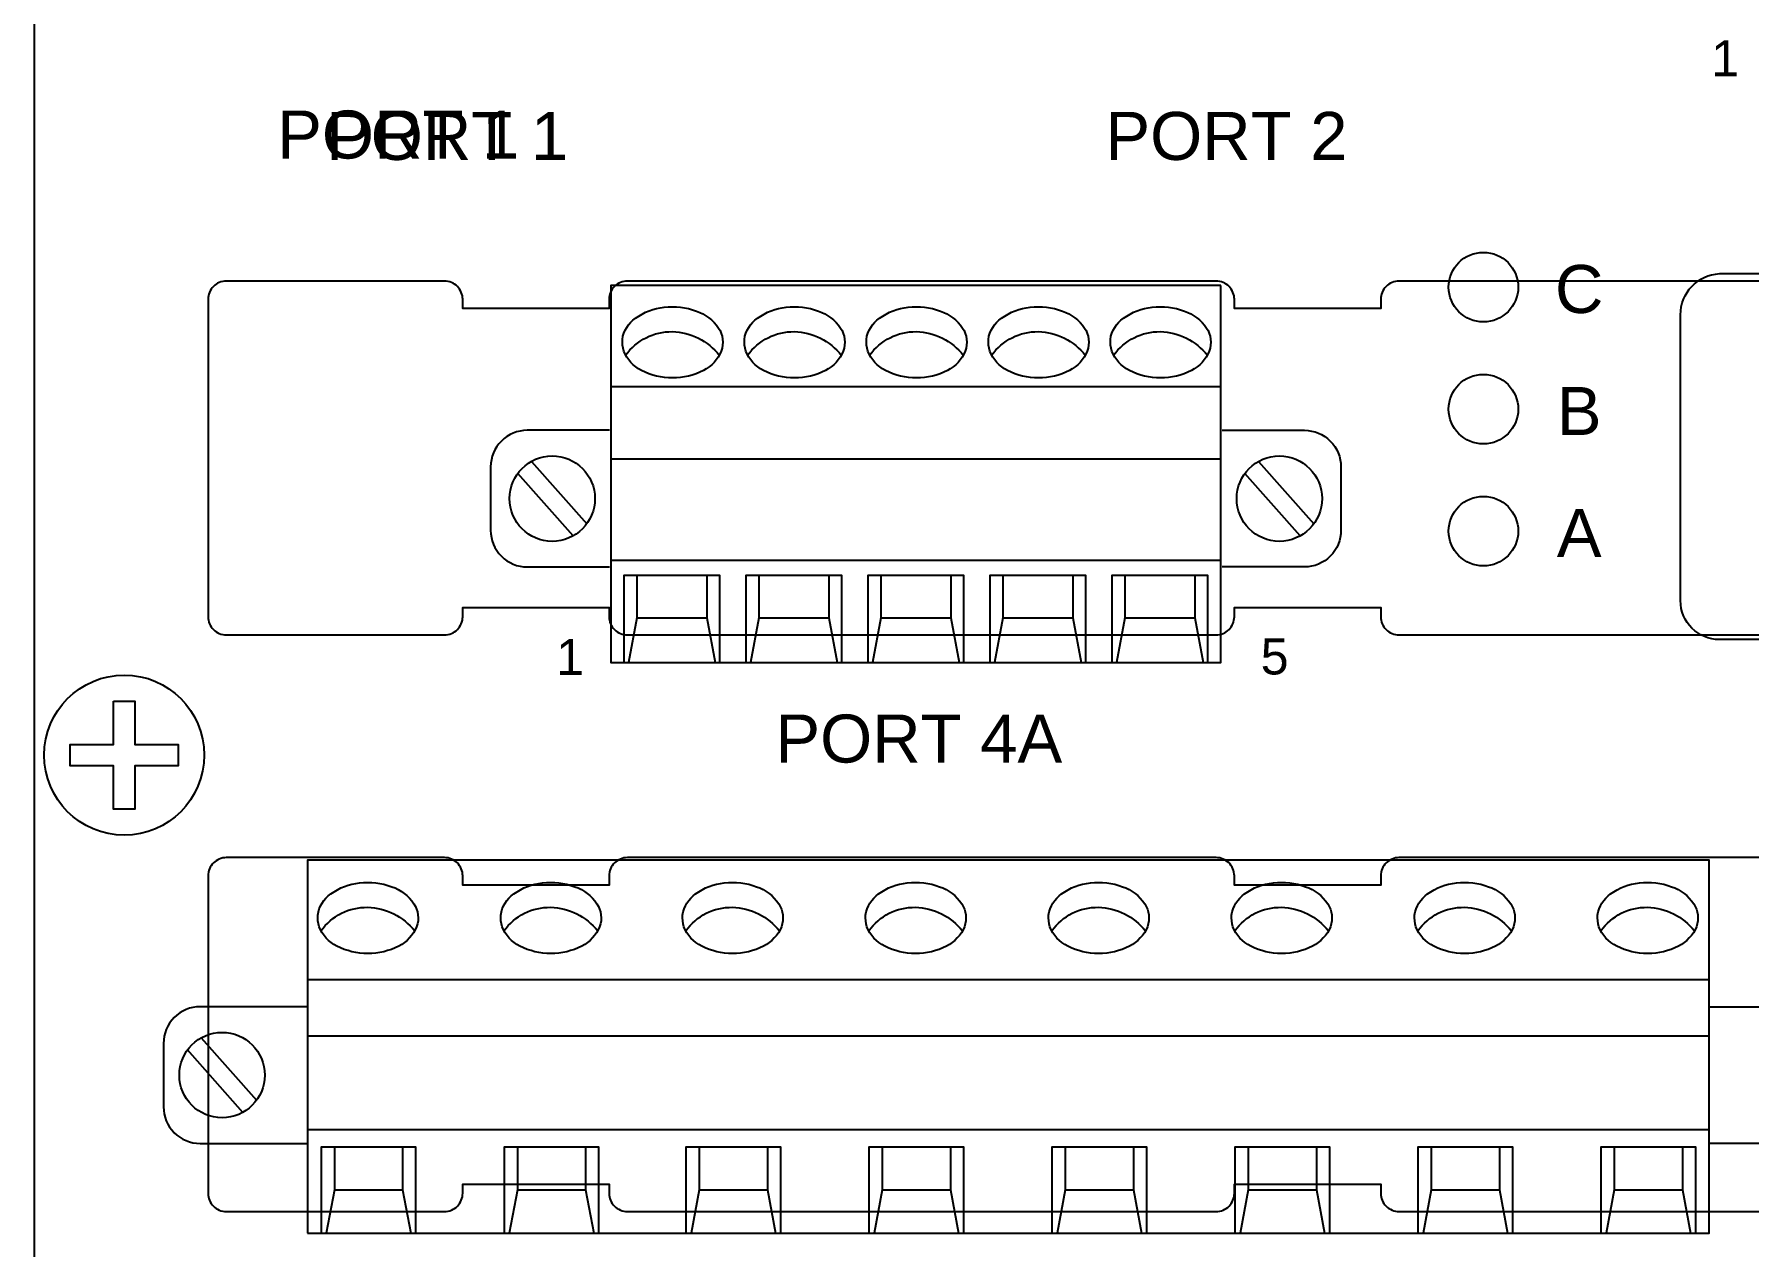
# Model space of a CAD drawing. Extents: x 1 to 23.5, y 0.5 to 17.
# Drawn here: x 17.606 to 20.417, y 4.614 to 6.602 of the extents above; entities that cross this region are included whole.
import ezdxf
from ezdxf.enums import TextEntityAlignment as Align

# ---------------------------------------------------------------- set-up
doc = ezdxf.new("R2010")
doc.units = 0
doc.header["$MEASUREMENT"] = 0
for name, color, linetype in [('2_1__E___1__10-100BASE-T__', 7, 'CONTINUOUS'), ('2_2__C___1__10-100BASE-T__', 7, 'CONTINUOUS'), ('2_3__G___1__100BASE-FX__EI', 7, 'CONTINUOUS'), ('2_4__F___1__100BASE-FX__EI', 7, 'CONTINUOUS'), ('3_1__X__EMPTY', 7, 'CONTINUOUS'), ('3_2__F__SERIAL_COMMS_EIA-2', 7, 'CONTINUOUS'), ('3_3__G__TELEPHONE_MODEM', 7, 'CONTINUOUS'), ('4_1__X__EMPTY', 7, 'CONTINUOUS'), ('4_2__A___4__DI___4__DO_SOL', 7, 'CONTINUOUS'), ('4_3__B___4__DI___4__DO_ELE', 7, 'CONTINUOUS'), ('4_4__C___4__AO__1MA____4__', 7, 'CONTINUOUS'), ('4_5__D___4__AO__20MA____4_', 7, 'CONTINUOUS'), ('6_0______DWG_', 7, 'CONTINUOUS')]:
    doc.layers.add(name, color=color, linetype=linetype)
doc.styles.add('ARIAL', font='arial.ttf')

msp = doc.modelspace()

# ---------------------------------------------------------------- linework, layer by layer
at = {"layer": '3_1__X__EMPTY'}
msp.add_lwpolyline([(20.7387, 6.1973), (19.8435, 6.1973, 0.414214), (19.8136, 6.1674), (19.8136, 6.1523), (19.5736, 6.1523), (19.5736, 6.1674, 0.414214), (19.5437, 6.1973), (18.5785, 6.1973, 0.414214), (18.5486, 6.1674), (18.5486, 6.1523), (18.3086, 6.1523), (18.3086, 6.1674, 0.414214), (18.2787, 6.1973), (17.921, 6.1973, 0.414973), (17.8911, 6.1674), (17.8911, 5.6471, 0.414973), (17.921, 5.6173), (18.2787, 5.6173, 0.414214), (18.3086, 5.6471), (18.3086, 5.6623), (18.5486, 5.6623), (18.5486, 5.6471, 0.414214), (18.5785, 5.6173), (19.5437, 5.6173, 0.414214), (19.5736, 5.6471), (19.5736, 5.6623), (19.8136, 5.6623), (19.8136, 5.6471, 0.414214), (19.8435, 5.6173), (20.7387, 5.6173, 0.414214)], format="xyb", dxfattribs=at)
at = {"layer": '3_2__F__SERIAL_COMMS_EIA-2'}
msp.add_lwpolyline([(19.5514, 6.1898), (18.5514, 6.1898), (18.5514, 5.5723), (19.5514, 5.5723)], close=True, dxfattribs=at)
for points in [[(20.3689, 6.2095), (20.9909, 6.2095, -0.414211), (21.0549, 6.1455), (21.0549, 5.6736, -0.414201), (20.991, 5.6096), (20.369, 5.6096, -0.414175), (20.305, 5.6736), (20.305, 6.1421, -0.399064)], [(18.5703, 6.1017, -0.203751), (18.5918, 6.1364, -0.133265), (18.6389, 6.1545, -0.119641), (18.6917, 6.1482, -0.162293), (18.728, 6.1204, -0.234436), (18.7325, 6.0826, -0.182264), (18.7031, 6.0509, -0.124648), (18.6525, 6.0386, -0.124648), (18.6018, 6.0509, -0.184228), (18.5725, 6.0826, -0.072555)], [(18.7703, 6.1017, -0.203751), (18.7918, 6.1364, -0.133265), (18.8389, 6.1545, -0.119641), (18.8917, 6.1482, -0.162293), (18.928, 6.1204, -0.234436), (18.9325, 6.0826, -0.182264), (18.9031, 6.0509, -0.124648), (18.8525, 6.0386, -0.124648), (18.8018, 6.0509, -0.184228), (18.7725, 6.0826, -0.072555)], [(18.9703, 6.1017, -0.203751), (18.9918, 6.1364, -0.133265), (19.0389, 6.1545, -0.119641), (19.0917, 6.1482, -0.162293), (19.128, 6.1204, -0.234436), (19.1325, 6.0826, -0.182264), (19.1031, 6.0509, -0.124648), (19.0525, 6.0386, -0.124648), (19.0018, 6.0509, -0.184228), (18.9725, 6.0826, -0.072555)], [(19.1703, 6.1017, -0.203751), (19.1918, 6.1364, -0.133265), (19.2389, 6.1545, -0.119641), (19.2917, 6.1482, -0.162293), (19.328, 6.1204, -0.234436), (19.3325, 6.0826, -0.182264), (19.3031, 6.0509, -0.124648), (19.2525, 6.0386, -0.124648), (19.2018, 6.0509, -0.184228), (19.1725, 6.0826, -0.072555)], [(19.3703, 6.1017, -0.203751), (19.3918, 6.1364, -0.133265), (19.4389, 6.1545, -0.119641), (19.4917, 6.1482, -0.162293), (19.528, 6.1204, -0.234436), (19.5325, 6.0826, -0.182264), (19.5031, 6.0509, -0.124648), (19.4525, 6.0386, -0.124648), (19.4018, 6.0509, -0.184228), (19.3725, 6.0826, -0.072555)]]:
    msp.add_lwpolyline(points, format="xyb", close=True, dxfattribs=at)
for points in [[(18.5757, 6.0758, -0.246683), (18.6523, 6.1144, -0.217208), (18.7293, 6.076)], [(18.7757, 6.0758, -0.246683), (18.8523, 6.1144, -0.217208), (18.9293, 6.076)], [(18.9757, 6.0758, -0.246683), (19.0523, 6.1144, -0.217208), (19.1293, 6.076)], [(19.1757, 6.0758, -0.246683), (19.2523, 6.1144, -0.217208), (19.3293, 6.076)], [(19.3757, 6.0758, -0.246683), (19.4523, 6.1144, -0.217208), (19.5293, 6.076)], [(18.5494, 5.9527), (18.4144, 5.9527, 0.414214), (18.3544, 5.8927), (18.3544, 5.7887, 0.414214), (18.4144, 5.7287), (18.5494, 5.7287)], [(19.5534, 5.9527), (19.6884, 5.9527, -0.414214), (19.7484, 5.8927), (19.7484, 5.7887, -0.414214), (19.6884, 5.7287), (19.5534, 5.7287)]]:
    msp.add_lwpolyline(points, format="xyb", dxfattribs=at)
for points in [[(18.5514, 6.0246), (19.5514, 6.0246)], [(18.5514, 5.9057), (19.5514, 5.9057)], [(18.4896, 5.7796), (18.3988, 5.8818)], [(18.4212, 5.9018), (18.512, 5.7995)], [(19.6816, 5.7796), (19.5908, 5.8818)], [(19.6133, 5.9018), (19.704, 5.7995)], [(18.5514, 5.7401), (19.5514, 5.7401)], [(18.5732, 5.5723), (18.5732, 5.7153), (18.7296, 5.7153), (18.7296, 5.5723)], [(18.594, 5.7153), (18.594, 5.6453), (18.5804, 5.5723)], [(18.7089, 5.7153), (18.7089, 5.6453), (18.7224, 5.5723)], [(18.7732, 5.5723), (18.7732, 5.7153), (18.9296, 5.7153), (18.9296, 5.5723)], [(18.794, 5.7153), (18.794, 5.6453), (18.7804, 5.5723)], [(18.9089, 5.7153), (18.9089, 5.6453), (18.9224, 5.5723)], [(18.9732, 5.5723), (18.9732, 5.7153), (19.1296, 5.7153), (19.1296, 5.5723)], [(18.994, 5.7153), (18.994, 5.6453), (18.9804, 5.5723)], [(19.1089, 5.7153), (19.1089, 5.6453), (19.1224, 5.5723)], [(19.1732, 5.5723), (19.1732, 5.7153), (19.3296, 5.7153), (19.3296, 5.5723)], [(19.194, 5.7153), (19.194, 5.6453), (19.1804, 5.5723)], [(19.3089, 5.7153), (19.3089, 5.6453), (19.3224, 5.5723)], [(19.3732, 5.5723), (19.3732, 5.7153), (19.5296, 5.7153), (19.5296, 5.5723)], [(19.394, 5.7153), (19.394, 5.6453), (19.3804, 5.5723)], [(19.5089, 5.7153), (19.5089, 5.6453), (19.5224, 5.5723)], [(18.594, 5.6453), (18.7089, 5.6453)], [(18.794, 5.6453), (18.9089, 5.6453)], [(18.994, 5.6453), (19.1089, 5.6453)], [(19.194, 5.6453), (19.3089, 5.6453)], [(19.394, 5.6453), (19.5089, 5.6453)]]:
    msp.add_lwpolyline(points, dxfattribs=at)
for centre, radius in [((19.9819, 6.1874), 0.057), ((19.9819, 5.9874), 0.057), ((18.4554, 5.8407), 0.07), ((19.6474, 5.8407), 0.07), ((19.9819, 5.7874), 0.057)]:
    msp.add_circle(centre, radius, dxfattribs=at)
at = {"layer": '3_3__G__TELEPHONE_MODEM'}
msp.add_lwpolyline([(19.5514, 6.1898), (18.5514, 6.1898), (18.5514, 5.5723), (19.5514, 5.5723)], close=True, dxfattribs=at)
for points in [[(18.5703, 6.1017, -0.203751), (18.5918, 6.1364, -0.133265), (18.6389, 6.1545, -0.119641), (18.6917, 6.1482, -0.162293), (18.728, 6.1204, -0.234436), (18.7325, 6.0826, -0.182264), (18.7031, 6.0509, -0.124648), (18.6525, 6.0386, -0.124648), (18.6018, 6.0509, -0.184228), (18.5725, 6.0826, -0.072555)], [(18.7703, 6.1017, -0.203751), (18.7918, 6.1364, -0.133265), (18.8389, 6.1545, -0.119641), (18.8917, 6.1482, -0.162293), (18.928, 6.1204, -0.234436), (18.9325, 6.0826, -0.182264), (18.9031, 6.0509, -0.124648), (18.8525, 6.0386, -0.124648), (18.8018, 6.0509, -0.184228), (18.7725, 6.0826, -0.072555)], [(18.9703, 6.1017, -0.203751), (18.9918, 6.1364, -0.133265), (19.0389, 6.1545, -0.119641), (19.0917, 6.1482, -0.162293), (19.128, 6.1204, -0.234436), (19.1325, 6.0826, -0.182264), (19.1031, 6.0509, -0.124648), (19.0525, 6.0386, -0.124648), (19.0018, 6.0509, -0.184228), (18.9725, 6.0826, -0.072555)], [(19.1703, 6.1017, -0.203751), (19.1918, 6.1364, -0.133265), (19.2389, 6.1545, -0.119641), (19.2917, 6.1482, -0.162293), (19.328, 6.1204, -0.234436), (19.3325, 6.0826, -0.182264), (19.3031, 6.0509, -0.124648), (19.2525, 6.0386, -0.124648), (19.2018, 6.0509, -0.184228), (19.1725, 6.0826, -0.072555)], [(19.3703, 6.1017, -0.203751), (19.3918, 6.1364, -0.133265), (19.4389, 6.1545, -0.119641), (19.4917, 6.1482, -0.162293), (19.528, 6.1204, -0.234436), (19.5325, 6.0826, -0.182264), (19.5031, 6.0509, -0.124648), (19.4525, 6.0386, -0.124648), (19.4018, 6.0509, -0.184228), (19.3725, 6.0826, -0.072555)]]:
    msp.add_lwpolyline(points, format="xyb", close=True, dxfattribs=at)
for points in [[(18.5757, 6.0758, -0.246683), (18.6523, 6.1144, -0.217208), (18.7293, 6.076)], [(18.7757, 6.0758, -0.246683), (18.8523, 6.1144, -0.217208), (18.9293, 6.076)], [(18.9757, 6.0758, -0.246683), (19.0523, 6.1144, -0.217208), (19.1293, 6.076)], [(19.1757, 6.0758, -0.246683), (19.2523, 6.1144, -0.217208), (19.3293, 6.076)], [(19.3757, 6.0758, -0.246683), (19.4523, 6.1144, -0.217208), (19.5293, 6.076)], [(18.5494, 5.9527), (18.4144, 5.9527, 0.414214), (18.3544, 5.8927), (18.3544, 5.7887, 0.414214), (18.4144, 5.7287), (18.5494, 5.7287)], [(19.5534, 5.9527), (19.6884, 5.9527, -0.414214), (19.7484, 5.8927), (19.7484, 5.7887, -0.414214), (19.6884, 5.7287), (19.5534, 5.7287)]]:
    msp.add_lwpolyline(points, format="xyb", dxfattribs=at)
for points in [[(18.5514, 6.0246), (19.5514, 6.0246)], [(18.5514, 5.9057), (19.5514, 5.9057)], [(18.4896, 5.7796), (18.3988, 5.8818)], [(18.4212, 5.9018), (18.512, 5.7995)], [(19.6816, 5.7796), (19.5908, 5.8818)], [(19.6133, 5.9018), (19.704, 5.7995)], [(18.5514, 5.7401), (19.5514, 5.7401)], [(18.5732, 5.5723), (18.5732, 5.7153), (18.7296, 5.7153), (18.7296, 5.5723)], [(18.594, 5.7153), (18.594, 5.6453), (18.5804, 5.5723)], [(18.7089, 5.7153), (18.7089, 5.6453), (18.7224, 5.5723)], [(18.7732, 5.5723), (18.7732, 5.7153), (18.9296, 5.7153), (18.9296, 5.5723)], [(18.794, 5.7153), (18.794, 5.6453), (18.7804, 5.5723)], [(18.9089, 5.7153), (18.9089, 5.6453), (18.9224, 5.5723)], [(18.9732, 5.5723), (18.9732, 5.7153), (19.1296, 5.7153), (19.1296, 5.5723)], [(18.994, 5.7153), (18.994, 5.6453), (18.9804, 5.5723)], [(19.1089, 5.7153), (19.1089, 5.6453), (19.1224, 5.5723)], [(19.1732, 5.5723), (19.1732, 5.7153), (19.3296, 5.7153), (19.3296, 5.5723)], [(19.194, 5.7153), (19.194, 5.6453), (19.1804, 5.5723)], [(19.3089, 5.7153), (19.3089, 5.6453), (19.3224, 5.5723)], [(19.3732, 5.5723), (19.3732, 5.7153), (19.5296, 5.7153), (19.5296, 5.5723)], [(19.394, 5.7153), (19.394, 5.6453), (19.3804, 5.5723)], [(19.5089, 5.7153), (19.5089, 5.6453), (19.5224, 5.5723)], [(18.594, 5.6453), (18.7089, 5.6453)], [(18.794, 5.6453), (18.9089, 5.6453)], [(18.994, 5.6453), (19.1089, 5.6453)], [(19.194, 5.6453), (19.3089, 5.6453)], [(19.394, 5.6453), (19.5089, 5.6453)]]:
    msp.add_lwpolyline(points, dxfattribs=at)
for centre, radius in [((19.9819, 6.1874), 0.057), ((19.9819, 5.9874), 0.057), ((18.4554, 5.8407), 0.07), ((19.6474, 5.8407), 0.07), ((19.9819, 5.7874), 0.057)]:
    msp.add_circle(centre, radius, dxfattribs=at)
at = {"layer": '4_1__X__EMPTY'}
msp.add_lwpolyline([(20.7387, 5.2522), (19.8435, 5.2522, 0.414214), (19.8136, 5.2224), (19.8136, 5.2072), (19.5736, 5.2072), (19.5736, 5.2224, 0.414214), (19.5437, 5.2522), (18.5785, 5.2522, 0.414214), (18.5486, 5.2224), (18.5486, 5.2072), (18.3086, 5.2072), (18.3086, 5.2224, 0.414214), (18.2787, 5.2522), (17.921, 5.2522, 0.414973), (17.8911, 5.2224), (17.8911, 4.7021, 0.414973), (17.921, 4.6722), (18.2787, 4.6722, 0.414214), (18.3086, 4.7021), (18.3086, 4.7172), (18.5486, 4.7172), (18.5486, 4.7021, 0.414214), (18.5785, 4.6722), (19.5437, 4.6722, 0.414214), (19.5736, 4.7021), (19.5736, 4.7172), (19.8136, 4.7172), (19.8136, 4.7021, 0.414214), (19.8435, 4.6722), (20.7387, 4.6722, 0.414214)], format="xyb", dxfattribs=at)
at = {"layer": '4_2__A___4__DI___4__DO_SOL'}
msp.add_lwpolyline([(18.0541, 4.6369), (20.3521, 4.6369), (20.3521, 5.2479), (18.0541, 5.2479)], close=True, dxfattribs=at)
for points in [[(18.0709, 5.1581, -0.203751), (18.0924, 5.1928, -0.133265), (18.1395, 5.2108, -0.119641), (18.1924, 5.2046, -0.162293), (18.2287, 5.1767, -0.234436), (18.2331, 5.139, -0.182264), (18.2038, 5.1073, -0.124648), (18.1531, 5.095, -0.124648), (18.1024, 5.1073, -0.184228), (18.0731, 5.139, -0.072555)], [(18.3709, 5.1581, -0.203751), (18.3924, 5.1928, -0.133265), (18.4395, 5.2108, -0.119641), (18.4924, 5.2046, -0.162293), (18.5287, 5.1767, -0.234436), (18.5331, 5.139, -0.182264), (18.5038, 5.1073, -0.124648), (18.4531, 5.095, -0.124648), (18.4024, 5.1073, -0.184228), (18.3731, 5.139, -0.072555)], [(18.6689, 5.1581, -0.203751), (18.6904, 5.1928, -0.133265), (18.7375, 5.2108, -0.119641), (18.7904, 5.2046, -0.162293), (18.8267, 5.1767, -0.234436), (18.8311, 5.139, -0.182264), (18.8018, 5.1073, -0.124648), (18.7511, 5.095, -0.124648), (18.7004, 5.1073, -0.184228), (18.6711, 5.139, -0.072555)], [(18.9689, 5.1581, -0.203751), (18.9904, 5.1928, -0.133265), (19.0375, 5.2108, -0.119641), (19.0904, 5.2046, -0.162293), (19.1267, 5.1767, -0.234436), (19.1311, 5.139, -0.182264), (19.1018, 5.1073, -0.124648), (19.0511, 5.095, -0.124648), (19.0004, 5.1073, -0.184228), (18.9711, 5.139, -0.072555)], [(19.2689, 5.1581, -0.203751), (19.2904, 5.1928, -0.133265), (19.3375, 5.2108, -0.119641), (19.3904, 5.2046, -0.162293), (19.4267, 5.1767, -0.234436), (19.4311, 5.139, -0.182264), (19.4018, 5.1073, -0.124648), (19.3511, 5.095, -0.124648), (19.3004, 5.1073, -0.184228), (19.2711, 5.139, -0.072555)], [(19.5689, 5.1581, -0.203751), (19.5904, 5.1928, -0.133265), (19.6375, 5.2108, -0.119641), (19.6904, 5.2046, -0.162293), (19.7267, 5.1767, -0.234436), (19.7311, 5.139, -0.182264), (19.7018, 5.1073, -0.124648), (19.6511, 5.095, -0.124648), (19.6004, 5.1073, -0.184228), (19.5711, 5.139, -0.072555)], [(19.8689, 5.1581, -0.203751), (19.8904, 5.1928, -0.133265), (19.9375, 5.2108, -0.119641), (19.9904, 5.2046, -0.162293), (20.0267, 5.1767, -0.234436), (20.0311, 5.139, -0.182264), (20.0018, 5.1073, -0.124648), (19.9511, 5.095, -0.124648), (19.9004, 5.1073, -0.184228), (19.8711, 5.139, -0.072555)], [(20.1689, 5.1581, -0.203751), (20.1904, 5.1928, -0.133265), (20.2375, 5.2108, -0.119641), (20.2904, 5.2046, -0.162293), (20.3267, 5.1767, -0.234436), (20.3311, 5.139, -0.182264), (20.3018, 5.1073, -0.124648), (20.2511, 5.095, -0.124648), (20.2004, 5.1073, -0.184228), (20.1711, 5.139, -0.072555)]]:
    msp.add_lwpolyline(points, format="xyb", close=True, dxfattribs=at)
for points in [[(18.0763, 5.1322, -0.246683), (18.1529, 5.1708, -0.217208), (18.2299, 5.1323)], [(18.3763, 5.1322, -0.246683), (18.4529, 5.1708, -0.217208), (18.5299, 5.1323)], [(18.6743, 5.1322, -0.246683), (18.7509, 5.1708, -0.217208), (18.8279, 5.1323)], [(18.9743, 5.1322, -0.246683), (19.0509, 5.1708, -0.217208), (19.1279, 5.1323)], [(19.2743, 5.1322, -0.246683), (19.3509, 5.1708, -0.217208), (19.4279, 5.1323)], [(19.5743, 5.1322, -0.246683), (19.6509, 5.1708, -0.217208), (19.7279, 5.1323)], [(19.8743, 5.1322, -0.246683), (19.9509, 5.1708, -0.217208), (20.0279, 5.1323)], [(20.1743, 5.1322, -0.246683), (20.2509, 5.1708, -0.217208), (20.3279, 5.1323)], [(18.0541, 5.0078), (17.8781, 5.0078, 0.414214), (17.8181, 4.9478), (17.8181, 4.8438, 0.414214), (17.8781, 4.7838), (18.0541, 4.7838)], [(20.3521, 5.0078), (20.5281, 5.0078, -0.414214), (20.5881, 4.9478), (20.5881, 4.8438, -0.414214), (20.5281, 4.7838), (20.3521, 4.7838)]]:
    msp.add_lwpolyline(points, format="xyb", dxfattribs=at)
for points in [[(18.0541, 5.0527), (20.3521, 5.0527)], [(17.88, 4.9569), (17.9708, 4.8546)], [(18.0541, 4.9599), (20.3521, 4.9599)], [(17.9483, 4.8347), (17.8575, 4.937)], [(18.0541, 4.8064), (20.3521, 4.8064)], [(18.0769, 4.6369), (18.0769, 4.7783), (18.2314, 4.7783), (18.2314, 4.6369)], [(18.0983, 4.7783), (18.0983, 4.7075), (18.0849, 4.6369)], [(18.21, 4.7783), (18.21, 4.7075), (18.2234, 4.6369)], [(18.3769, 4.6369), (18.3769, 4.7783), (18.5314, 4.7783), (18.5314, 4.6369)], [(18.3983, 4.7783), (18.3983, 4.7075), (18.3849, 4.6369)], [(18.51, 4.7783), (18.51, 4.7075), (18.5234, 4.6369)], [(18.6749, 4.6369), (18.6749, 4.7783), (18.8294, 4.7783), (18.8294, 4.6369)], [(18.6963, 4.7783), (18.6963, 4.7075), (18.6829, 4.6369)], [(18.808, 4.7783), (18.808, 4.7075), (18.8214, 4.6369)], [(18.9749, 4.6369), (18.9749, 4.7783), (19.1294, 4.7783), (19.1294, 4.6369)], [(18.9963, 4.7783), (18.9963, 4.7075), (18.9829, 4.6369)], [(19.108, 4.7783), (19.108, 4.7075), (19.1214, 4.6369)], [(19.2749, 4.6369), (19.2749, 4.7783), (19.4294, 4.7783), (19.4294, 4.6369)], [(19.2963, 4.7783), (19.2963, 4.7075), (19.2829, 4.6369)], [(19.408, 4.7783), (19.408, 4.7075), (19.4214, 4.6369)], [(19.5749, 4.6369), (19.5749, 4.7783), (19.7294, 4.7783), (19.7294, 4.6369)], [(19.5963, 4.7783), (19.5963, 4.7075), (19.5829, 4.6369)], [(19.708, 4.7783), (19.708, 4.7075), (19.7214, 4.6369)], [(19.8749, 4.6369), (19.8749, 4.7783), (20.0294, 4.7783), (20.0294, 4.6369)], [(19.8963, 4.7783), (19.8963, 4.7075), (19.8829, 4.6369)], [(20.008, 4.7783), (20.008, 4.7075), (20.0214, 4.6369)], [(20.1749, 4.6369), (20.1749, 4.7783), (20.3294, 4.7783), (20.3294, 4.6369)], [(20.1963, 4.7783), (20.1963, 4.7075), (20.1829, 4.6369)], [(20.308, 4.7783), (20.308, 4.7075), (20.3214, 4.6369)], [(18.0983, 4.7075), (18.21, 4.7075)], [(18.3983, 4.7075), (18.51, 4.7075)], [(18.6963, 4.7075), (18.808, 4.7075)], [(18.9963, 4.7075), (19.108, 4.7075)], [(19.2963, 4.7075), (19.408, 4.7075)], [(19.5963, 4.7075), (19.708, 4.7075)], [(19.8963, 4.7075), (20.008, 4.7075)], [(20.1963, 4.7075), (20.308, 4.7075)]]:
    msp.add_lwpolyline(points, dxfattribs=at)
msp.add_circle((17.9141, 4.8958), 0.07, dxfattribs=at)
at = {"layer": '4_3__B___4__DI___4__DO_ELE'}
msp.add_lwpolyline([(18.0541, 4.6369), (20.3521, 4.6369), (20.3521, 5.2479), (18.0541, 5.2479)], close=True, dxfattribs=at)
for points in [[(18.0709, 5.1581, -0.203751), (18.0924, 5.1928, -0.133265), (18.1395, 5.2108, -0.119641), (18.1924, 5.2046, -0.162293), (18.2287, 5.1767, -0.234436), (18.2331, 5.139, -0.182264), (18.2038, 5.1073, -0.124648), (18.1531, 5.095, -0.124648), (18.1024, 5.1073, -0.184228), (18.0731, 5.139, -0.072555)], [(18.3709, 5.1581, -0.203751), (18.3924, 5.1928, -0.133265), (18.4395, 5.2108, -0.119641), (18.4924, 5.2046, -0.162293), (18.5287, 5.1767, -0.234436), (18.5331, 5.139, -0.182264), (18.5038, 5.1073, -0.124648), (18.4531, 5.095, -0.124648), (18.4024, 5.1073, -0.184228), (18.3731, 5.139, -0.072555)], [(18.6689, 5.1581, -0.203751), (18.6904, 5.1928, -0.133265), (18.7375, 5.2108, -0.119641), (18.7904, 5.2046, -0.162293), (18.8267, 5.1767, -0.234436), (18.8311, 5.139, -0.182264), (18.8018, 5.1073, -0.124648), (18.7511, 5.095, -0.124648), (18.7004, 5.1073, -0.184228), (18.6711, 5.139, -0.072555)], [(18.9689, 5.1581, -0.203751), (18.9904, 5.1928, -0.133265), (19.0375, 5.2108, -0.119641), (19.0904, 5.2046, -0.162293), (19.1267, 5.1767, -0.234436), (19.1311, 5.139, -0.182264), (19.1018, 5.1073, -0.124648), (19.0511, 5.095, -0.124648), (19.0004, 5.1073, -0.184228), (18.9711, 5.139, -0.072555)], [(19.2689, 5.1581, -0.203751), (19.2904, 5.1928, -0.133265), (19.3375, 5.2108, -0.119641), (19.3904, 5.2046, -0.162293), (19.4267, 5.1767, -0.234436), (19.4311, 5.139, -0.182264), (19.4018, 5.1073, -0.124648), (19.3511, 5.095, -0.124648), (19.3004, 5.1073, -0.184228), (19.2711, 5.139, -0.072555)], [(19.5689, 5.1581, -0.203751), (19.5904, 5.1928, -0.133265), (19.6375, 5.2108, -0.119641), (19.6904, 5.2046, -0.162293), (19.7267, 5.1767, -0.234436), (19.7311, 5.139, -0.182264), (19.7018, 5.1073, -0.124648), (19.6511, 5.095, -0.124648), (19.6004, 5.1073, -0.184228), (19.5711, 5.139, -0.072555)], [(19.8689, 5.1581, -0.203751), (19.8904, 5.1928, -0.133265), (19.9375, 5.2108, -0.119641), (19.9904, 5.2046, -0.162293), (20.0267, 5.1767, -0.234436), (20.0311, 5.139, -0.182264), (20.0018, 5.1073, -0.124648), (19.9511, 5.095, -0.124648), (19.9004, 5.1073, -0.184228), (19.8711, 5.139, -0.072555)], [(20.1689, 5.1581, -0.203751), (20.1904, 5.1928, -0.133265), (20.2375, 5.2108, -0.119641), (20.2904, 5.2046, -0.162293), (20.3267, 5.1767, -0.234436), (20.3311, 5.139, -0.182264), (20.3018, 5.1073, -0.124648), (20.2511, 5.095, -0.124648), (20.2004, 5.1073, -0.184228), (20.1711, 5.139, -0.072555)]]:
    msp.add_lwpolyline(points, format="xyb", close=True, dxfattribs=at)
for points in [[(18.0763, 5.1322, -0.246683), (18.1529, 5.1708, -0.217208), (18.2299, 5.1323)], [(18.3763, 5.1322, -0.246683), (18.4529, 5.1708, -0.217208), (18.5299, 5.1323)], [(18.6743, 5.1322, -0.246683), (18.7509, 5.1708, -0.217208), (18.8279, 5.1323)], [(18.9743, 5.1322, -0.246683), (19.0509, 5.1708, -0.217208), (19.1279, 5.1323)], [(19.2743, 5.1322, -0.246683), (19.3509, 5.1708, -0.217208), (19.4279, 5.1323)], [(19.5743, 5.1322, -0.246683), (19.6509, 5.1708, -0.217208), (19.7279, 5.1323)], [(19.8743, 5.1322, -0.246683), (19.9509, 5.1708, -0.217208), (20.0279, 5.1323)], [(20.1743, 5.1322, -0.246683), (20.2509, 5.1708, -0.217208), (20.3279, 5.1323)], [(18.0541, 5.0078), (17.8781, 5.0078, 0.414214), (17.8181, 4.9478), (17.8181, 4.8438, 0.414214), (17.8781, 4.7838), (18.0541, 4.7838)], [(20.3521, 5.0078), (20.5281, 5.0078, -0.414214), (20.5881, 4.9478), (20.5881, 4.8438, -0.414214), (20.5281, 4.7838), (20.3521, 4.7838)]]:
    msp.add_lwpolyline(points, format="xyb", dxfattribs=at)
for points in [[(18.0541, 5.0527), (20.3521, 5.0527)], [(17.88, 4.9569), (17.9708, 4.8546)], [(18.0541, 4.9599), (20.3521, 4.9599)], [(17.9483, 4.8347), (17.8575, 4.937)], [(18.0541, 4.8064), (20.3521, 4.8064)], [(18.0769, 4.6369), (18.0769, 4.7783), (18.2314, 4.7783), (18.2314, 4.6369)], [(18.0983, 4.7783), (18.0983, 4.7075), (18.0849, 4.6369)], [(18.21, 4.7783), (18.21, 4.7075), (18.2234, 4.6369)], [(18.3769, 4.6369), (18.3769, 4.7783), (18.5314, 4.7783), (18.5314, 4.6369)], [(18.3983, 4.7783), (18.3983, 4.7075), (18.3849, 4.6369)], [(18.51, 4.7783), (18.51, 4.7075), (18.5234, 4.6369)], [(18.6749, 4.6369), (18.6749, 4.7783), (18.8294, 4.7783), (18.8294, 4.6369)], [(18.6963, 4.7783), (18.6963, 4.7075), (18.6829, 4.6369)], [(18.808, 4.7783), (18.808, 4.7075), (18.8214, 4.6369)], [(18.9749, 4.6369), (18.9749, 4.7783), (19.1294, 4.7783), (19.1294, 4.6369)], [(18.9963, 4.7783), (18.9963, 4.7075), (18.9829, 4.6369)], [(19.108, 4.7783), (19.108, 4.7075), (19.1214, 4.6369)], [(19.2749, 4.6369), (19.2749, 4.7783), (19.4294, 4.7783), (19.4294, 4.6369)], [(19.2963, 4.7783), (19.2963, 4.7075), (19.2829, 4.6369)], [(19.408, 4.7783), (19.408, 4.7075), (19.4214, 4.6369)], [(19.5749, 4.6369), (19.5749, 4.7783), (19.7294, 4.7783), (19.7294, 4.6369)], [(19.5963, 4.7783), (19.5963, 4.7075), (19.5829, 4.6369)], [(19.708, 4.7783), (19.708, 4.7075), (19.7214, 4.6369)], [(19.8749, 4.6369), (19.8749, 4.7783), (20.0294, 4.7783), (20.0294, 4.6369)], [(19.8963, 4.7783), (19.8963, 4.7075), (19.8829, 4.6369)], [(20.008, 4.7783), (20.008, 4.7075), (20.0214, 4.6369)], [(20.1749, 4.6369), (20.1749, 4.7783), (20.3294, 4.7783), (20.3294, 4.6369)], [(20.1963, 4.7783), (20.1963, 4.7075), (20.1829, 4.6369)], [(20.308, 4.7783), (20.308, 4.7075), (20.3214, 4.6369)], [(18.0983, 4.7075), (18.21, 4.7075)], [(18.3983, 4.7075), (18.51, 4.7075)], [(18.6963, 4.7075), (18.808, 4.7075)], [(18.9963, 4.7075), (19.108, 4.7075)], [(19.2963, 4.7075), (19.408, 4.7075)], [(19.5963, 4.7075), (19.708, 4.7075)], [(19.8963, 4.7075), (20.008, 4.7075)], [(20.1963, 4.7075), (20.308, 4.7075)]]:
    msp.add_lwpolyline(points, dxfattribs=at)
msp.add_circle((17.9141, 4.8958), 0.07, dxfattribs=at)
at = {"layer": '4_4__C___4__AO__1MA____4__'}
msp.add_lwpolyline([(18.0541, 4.6369), (20.3521, 4.6369), (20.3521, 5.2479), (18.0541, 5.2479)], close=True, dxfattribs=at)
for points in [[(18.0709, 5.1581, -0.203751), (18.0924, 5.1928, -0.133265), (18.1395, 5.2108, -0.119641), (18.1924, 5.2046, -0.162293), (18.2287, 5.1767, -0.234436), (18.2331, 5.139, -0.182264), (18.2038, 5.1073, -0.124648), (18.1531, 5.095, -0.124648), (18.1024, 5.1073, -0.184228), (18.0731, 5.139, -0.072555)], [(18.3709, 5.1581, -0.203751), (18.3924, 5.1928, -0.133265), (18.4395, 5.2108, -0.119641), (18.4924, 5.2046, -0.162293), (18.5287, 5.1767, -0.234436), (18.5331, 5.139, -0.182264), (18.5038, 5.1073, -0.124648), (18.4531, 5.095, -0.124648), (18.4024, 5.1073, -0.184228), (18.3731, 5.139, -0.072555)], [(18.6689, 5.1581, -0.203751), (18.6904, 5.1928, -0.133265), (18.7375, 5.2108, -0.119641), (18.7904, 5.2046, -0.162293), (18.8267, 5.1767, -0.234436), (18.8311, 5.139, -0.182264), (18.8018, 5.1073, -0.124648), (18.7511, 5.095, -0.124648), (18.7004, 5.1073, -0.184228), (18.6711, 5.139, -0.072555)], [(18.9689, 5.1581, -0.203751), (18.9904, 5.1928, -0.133265), (19.0375, 5.2108, -0.119641), (19.0904, 5.2046, -0.162293), (19.1267, 5.1767, -0.234436), (19.1311, 5.139, -0.182264), (19.1018, 5.1073, -0.124648), (19.0511, 5.095, -0.124648), (19.0004, 5.1073, -0.184228), (18.9711, 5.139, -0.072555)], [(19.2689, 5.1581, -0.203751), (19.2904, 5.1928, -0.133265), (19.3375, 5.2108, -0.119641), (19.3904, 5.2046, -0.162293), (19.4267, 5.1767, -0.234436), (19.4311, 5.139, -0.182264), (19.4018, 5.1073, -0.124648), (19.3511, 5.095, -0.124648), (19.3004, 5.1073, -0.184228), (19.2711, 5.139, -0.072555)], [(19.5689, 5.1581, -0.203751), (19.5904, 5.1928, -0.133265), (19.6375, 5.2108, -0.119641), (19.6904, 5.2046, -0.162293), (19.7267, 5.1767, -0.234436), (19.7311, 5.139, -0.182264), (19.7018, 5.1073, -0.124648), (19.6511, 5.095, -0.124648), (19.6004, 5.1073, -0.184228), (19.5711, 5.139, -0.072555)], [(19.8689, 5.1581, -0.203751), (19.8904, 5.1928, -0.133265), (19.9375, 5.2108, -0.119641), (19.9904, 5.2046, -0.162293), (20.0267, 5.1767, -0.234436), (20.0311, 5.139, -0.182264), (20.0018, 5.1073, -0.124648), (19.9511, 5.095, -0.124648), (19.9004, 5.1073, -0.184228), (19.8711, 5.139, -0.072555)], [(20.1689, 5.1581, -0.203751), (20.1904, 5.1928, -0.133265), (20.2375, 5.2108, -0.119641), (20.2904, 5.2046, -0.162293), (20.3267, 5.1767, -0.234436), (20.3311, 5.139, -0.182264), (20.3018, 5.1073, -0.124648), (20.2511, 5.095, -0.124648), (20.2004, 5.1073, -0.184228), (20.1711, 5.139, -0.072555)]]:
    msp.add_lwpolyline(points, format="xyb", close=True, dxfattribs=at)
for points in [[(18.0763, 5.1322, -0.246683), (18.1529, 5.1708, -0.217208), (18.2299, 5.1323)], [(18.3763, 5.1322, -0.246683), (18.4529, 5.1708, -0.217208), (18.5299, 5.1323)], [(18.6743, 5.1322, -0.246683), (18.7509, 5.1708, -0.217208), (18.8279, 5.1323)], [(18.9743, 5.1322, -0.246683), (19.0509, 5.1708, -0.217208), (19.1279, 5.1323)], [(19.2743, 5.1322, -0.246683), (19.3509, 5.1708, -0.217208), (19.4279, 5.1323)], [(19.5743, 5.1322, -0.246683), (19.6509, 5.1708, -0.217208), (19.7279, 5.1323)], [(19.8743, 5.1322, -0.246683), (19.9509, 5.1708, -0.217208), (20.0279, 5.1323)], [(20.1743, 5.1322, -0.246683), (20.2509, 5.1708, -0.217208), (20.3279, 5.1323)], [(18.0541, 5.0078), (17.8781, 5.0078, 0.414214), (17.8181, 4.9478), (17.8181, 4.8438, 0.414214), (17.8781, 4.7838), (18.0541, 4.7838)], [(20.3521, 5.0078), (20.5281, 5.0078, -0.414214), (20.5881, 4.9478), (20.5881, 4.8438, -0.414214), (20.5281, 4.7838), (20.3521, 4.7838)]]:
    msp.add_lwpolyline(points, format="xyb", dxfattribs=at)
for points in [[(18.0541, 5.0527), (20.3521, 5.0527)], [(17.88, 4.9569), (17.9708, 4.8546)], [(18.0541, 4.9599), (20.3521, 4.9599)], [(17.9483, 4.8347), (17.8575, 4.937)], [(18.0541, 4.8064), (20.3521, 4.8064)], [(18.0769, 4.6369), (18.0769, 4.7783), (18.2314, 4.7783), (18.2314, 4.6369)], [(18.0983, 4.7783), (18.0983, 4.7075), (18.0849, 4.6369)], [(18.21, 4.7783), (18.21, 4.7075), (18.2234, 4.6369)], [(18.3769, 4.6369), (18.3769, 4.7783), (18.5314, 4.7783), (18.5314, 4.6369)], [(18.3983, 4.7783), (18.3983, 4.7075), (18.3849, 4.6369)], [(18.51, 4.7783), (18.51, 4.7075), (18.5234, 4.6369)], [(18.6749, 4.6369), (18.6749, 4.7783), (18.8294, 4.7783), (18.8294, 4.6369)], [(18.6963, 4.7783), (18.6963, 4.7075), (18.6829, 4.6369)], [(18.808, 4.7783), (18.808, 4.7075), (18.8214, 4.6369)], [(18.9749, 4.6369), (18.9749, 4.7783), (19.1294, 4.7783), (19.1294, 4.6369)], [(18.9963, 4.7783), (18.9963, 4.7075), (18.9829, 4.6369)], [(19.108, 4.7783), (19.108, 4.7075), (19.1214, 4.6369)], [(19.2749, 4.6369), (19.2749, 4.7783), (19.4294, 4.7783), (19.4294, 4.6369)], [(19.2963, 4.7783), (19.2963, 4.7075), (19.2829, 4.6369)], [(19.408, 4.7783), (19.408, 4.7075), (19.4214, 4.6369)], [(19.5749, 4.6369), (19.5749, 4.7783), (19.7294, 4.7783), (19.7294, 4.6369)], [(19.5963, 4.7783), (19.5963, 4.7075), (19.5829, 4.6369)], [(19.708, 4.7783), (19.708, 4.7075), (19.7214, 4.6369)], [(19.8749, 4.6369), (19.8749, 4.7783), (20.0294, 4.7783), (20.0294, 4.6369)], [(19.8963, 4.7783), (19.8963, 4.7075), (19.8829, 4.6369)], [(20.008, 4.7783), (20.008, 4.7075), (20.0214, 4.6369)], [(20.1749, 4.6369), (20.1749, 4.7783), (20.3294, 4.7783), (20.3294, 4.6369)], [(20.1963, 4.7783), (20.1963, 4.7075), (20.1829, 4.6369)], [(20.308, 4.7783), (20.308, 4.7075), (20.3214, 4.6369)], [(18.0983, 4.7075), (18.21, 4.7075)], [(18.3983, 4.7075), (18.51, 4.7075)], [(18.6963, 4.7075), (18.808, 4.7075)], [(18.9963, 4.7075), (19.108, 4.7075)], [(19.2963, 4.7075), (19.408, 4.7075)], [(19.5963, 4.7075), (19.708, 4.7075)], [(19.8963, 4.7075), (20.008, 4.7075)], [(20.1963, 4.7075), (20.308, 4.7075)]]:
    msp.add_lwpolyline(points, dxfattribs=at)
msp.add_circle((17.9141, 4.8958), 0.07, dxfattribs=at)
at = {"layer": '4_5__D___4__AO__20MA____4_'}
msp.add_lwpolyline([(18.0541, 4.6369), (20.3521, 4.6369), (20.3521, 5.2479), (18.0541, 5.2479)], close=True, dxfattribs=at)
for points in [[(18.0709, 5.1581, -0.203751), (18.0924, 5.1928, -0.133265), (18.1395, 5.2108, -0.119641), (18.1924, 5.2046, -0.162293), (18.2287, 5.1767, -0.234436), (18.2331, 5.139, -0.182264), (18.2038, 5.1073, -0.124648), (18.1531, 5.095, -0.124648), (18.1024, 5.1073, -0.184228), (18.0731, 5.139, -0.072555)], [(18.3709, 5.1581, -0.203751), (18.3924, 5.1928, -0.133265), (18.4395, 5.2108, -0.119641), (18.4924, 5.2046, -0.162293), (18.5287, 5.1767, -0.234436), (18.5331, 5.139, -0.182264), (18.5038, 5.1073, -0.124648), (18.4531, 5.095, -0.124648), (18.4024, 5.1073, -0.184228), (18.3731, 5.139, -0.072555)], [(18.6689, 5.1581, -0.203751), (18.6904, 5.1928, -0.133265), (18.7375, 5.2108, -0.119641), (18.7904, 5.2046, -0.162293), (18.8267, 5.1767, -0.234436), (18.8311, 5.139, -0.182264), (18.8018, 5.1073, -0.124648), (18.7511, 5.095, -0.124648), (18.7004, 5.1073, -0.184228), (18.6711, 5.139, -0.072555)], [(18.9689, 5.1581, -0.203751), (18.9904, 5.1928, -0.133265), (19.0375, 5.2108, -0.119641), (19.0904, 5.2046, -0.162293), (19.1267, 5.1767, -0.234436), (19.1311, 5.139, -0.182264), (19.1018, 5.1073, -0.124648), (19.0511, 5.095, -0.124648), (19.0004, 5.1073, -0.184228), (18.9711, 5.139, -0.072555)], [(19.2689, 5.1581, -0.203751), (19.2904, 5.1928, -0.133265), (19.3375, 5.2108, -0.119641), (19.3904, 5.2046, -0.162293), (19.4267, 5.1767, -0.234436), (19.4311, 5.139, -0.182264), (19.4018, 5.1073, -0.124648), (19.3511, 5.095, -0.124648), (19.3004, 5.1073, -0.184228), (19.2711, 5.139, -0.072555)], [(19.5689, 5.1581, -0.203751), (19.5904, 5.1928, -0.133265), (19.6375, 5.2108, -0.119641), (19.6904, 5.2046, -0.162293), (19.7267, 5.1767, -0.234436), (19.7311, 5.139, -0.182264), (19.7018, 5.1073, -0.124648), (19.6511, 5.095, -0.124648), (19.6004, 5.1073, -0.184228), (19.5711, 5.139, -0.072555)], [(19.8689, 5.1581, -0.203751), (19.8904, 5.1928, -0.133265), (19.9375, 5.2108, -0.119641), (19.9904, 5.2046, -0.162293), (20.0267, 5.1767, -0.234436), (20.0311, 5.139, -0.182264), (20.0018, 5.1073, -0.124648), (19.9511, 5.095, -0.124648), (19.9004, 5.1073, -0.184228), (19.8711, 5.139, -0.072555)], [(20.1689, 5.1581, -0.203751), (20.1904, 5.1928, -0.133265), (20.2375, 5.2108, -0.119641), (20.2904, 5.2046, -0.162293), (20.3267, 5.1767, -0.234436), (20.3311, 5.139, -0.182264), (20.3018, 5.1073, -0.124648), (20.2511, 5.095, -0.124648), (20.2004, 5.1073, -0.184228), (20.1711, 5.139, -0.072555)]]:
    msp.add_lwpolyline(points, format="xyb", close=True, dxfattribs=at)
for points in [[(18.0763, 5.1322, -0.246683), (18.1529, 5.1708, -0.217208), (18.2299, 5.1323)], [(18.3763, 5.1322, -0.246683), (18.4529, 5.1708, -0.217208), (18.5299, 5.1323)], [(18.6743, 5.1322, -0.246683), (18.7509, 5.1708, -0.217208), (18.8279, 5.1323)], [(18.9743, 5.1322, -0.246683), (19.0509, 5.1708, -0.217208), (19.1279, 5.1323)], [(19.2743, 5.1322, -0.246683), (19.3509, 5.1708, -0.217208), (19.4279, 5.1323)], [(19.5743, 5.1322, -0.246683), (19.6509, 5.1708, -0.217208), (19.7279, 5.1323)], [(19.8743, 5.1322, -0.246683), (19.9509, 5.1708, -0.217208), (20.0279, 5.1323)], [(20.1743, 5.1322, -0.246683), (20.2509, 5.1708, -0.217208), (20.3279, 5.1323)], [(18.0541, 5.0078), (17.8781, 5.0078, 0.414214), (17.8181, 4.9478), (17.8181, 4.8438, 0.414214), (17.8781, 4.7838), (18.0541, 4.7838)], [(20.3521, 5.0078), (20.5281, 5.0078, -0.414214), (20.5881, 4.9478), (20.5881, 4.8438, -0.414214), (20.5281, 4.7838), (20.3521, 4.7838)]]:
    msp.add_lwpolyline(points, format="xyb", dxfattribs=at)
for points in [[(18.0541, 5.0527), (20.3521, 5.0527)], [(17.88, 4.9569), (17.9708, 4.8546)], [(18.0541, 4.9599), (20.3521, 4.9599)], [(17.9483, 4.8347), (17.8575, 4.937)], [(18.0541, 4.8064), (20.3521, 4.8064)], [(18.0769, 4.6369), (18.0769, 4.7783), (18.2314, 4.7783), (18.2314, 4.6369)], [(18.0983, 4.7783), (18.0983, 4.7075), (18.0849, 4.6369)], [(18.21, 4.7783), (18.21, 4.7075), (18.2234, 4.6369)], [(18.3769, 4.6369), (18.3769, 4.7783), (18.5314, 4.7783), (18.5314, 4.6369)], [(18.3983, 4.7783), (18.3983, 4.7075), (18.3849, 4.6369)], [(18.51, 4.7783), (18.51, 4.7075), (18.5234, 4.6369)], [(18.6749, 4.6369), (18.6749, 4.7783), (18.8294, 4.7783), (18.8294, 4.6369)], [(18.6963, 4.7783), (18.6963, 4.7075), (18.6829, 4.6369)], [(18.808, 4.7783), (18.808, 4.7075), (18.8214, 4.6369)], [(18.9749, 4.6369), (18.9749, 4.7783), (19.1294, 4.7783), (19.1294, 4.6369)], [(18.9963, 4.7783), (18.9963, 4.7075), (18.9829, 4.6369)], [(19.108, 4.7783), (19.108, 4.7075), (19.1214, 4.6369)], [(19.2749, 4.6369), (19.2749, 4.7783), (19.4294, 4.7783), (19.4294, 4.6369)], [(19.2963, 4.7783), (19.2963, 4.7075), (19.2829, 4.6369)], [(19.408, 4.7783), (19.408, 4.7075), (19.4214, 4.6369)], [(19.5749, 4.6369), (19.5749, 4.7783), (19.7294, 4.7783), (19.7294, 4.6369)], [(19.5963, 4.7783), (19.5963, 4.7075), (19.5829, 4.6369)], [(19.708, 4.7783), (19.708, 4.7075), (19.7214, 4.6369)], [(19.8749, 4.6369), (19.8749, 4.7783), (20.0294, 4.7783), (20.0294, 4.6369)], [(19.8963, 4.7783), (19.8963, 4.7075), (19.8829, 4.6369)], [(20.008, 4.7783), (20.008, 4.7075), (20.0214, 4.6369)], [(20.1749, 4.6369), (20.1749, 4.7783), (20.3294, 4.7783), (20.3294, 4.6369)], [(20.1963, 4.7783), (20.1963, 4.7075), (20.1829, 4.6369)], [(20.308, 4.7783), (20.308, 4.7075), (20.3214, 4.6369)], [(18.0983, 4.7075), (18.21, 4.7075)], [(18.3983, 4.7075), (18.51, 4.7075)], [(18.6963, 4.7075), (18.808, 4.7075)], [(18.9963, 4.7075), (19.108, 4.7075)], [(19.2963, 4.7075), (19.408, 4.7075)], [(19.5963, 4.7075), (19.708, 4.7075)], [(19.8963, 4.7075), (20.008, 4.7075)], [(20.1963, 4.7075), (20.308, 4.7075)]]:
    msp.add_lwpolyline(points, dxfattribs=at)
msp.add_circle((17.9141, 4.8958), 0.07, dxfattribs=at)
at = {"layer": '6_0______DWG_'}
msp.add_lwpolyline([(22.715, 1.8579), (22.715, 1.9849, -0.414214), (22.794, 2.0639), (22.921, 2.0639, 0.414214), (23, 2.1429), (23, 8.6984, 0.414214), (22.921, 8.7774), (22.794, 8.7774, -0.414214), (22.715, 8.8564), (22.715, 8.9834, 0.414214), (22.636, 9.0624), (17.9703, 9.0624, 0.414214), (17.8913, 8.9834), (17.8913, 8.8564, -0.414214), (17.8123, 8.7774), (17.6853, 8.7774, 0.414214), (17.6063, 8.6984), (17.6063, 2.1429, 0.414214), (17.6853, 2.0639), (17.8123, 2.0639, -0.414214), (17.8913, 1.9849), (17.8913, 1.8579, 0.414214), (17.9703, 1.7789), (22.636, 1.7789, 0.414214)], format="xyb", close=True, dxfattribs=at)
msp.add_lwpolyline([(17.7362, 5.5089), (17.7712, 5.5089), (17.7712, 5.4378), (17.8423, 5.4378), (17.8423, 5.4028), (17.7712, 5.4028), (17.7712, 5.3317), (17.7362, 5.3317), (17.7362, 5.4028), (17.6652, 5.4028), (17.6652, 5.4378), (17.7362, 5.4378)], close=True, dxfattribs=at)
msp.add_circle((17.7537, 5.4203), 0.1312, dxfattribs=at)

# ---------------------------------------------------------------- texts
at = {"layer": '2_1__E___1__10-100BASE-T__', "style": 'ARIAL'}
msp.add_text('PORT 1', height=0.07867, dxfattribs=at).set_placement((18.0846, 6.3959))
at = {"layer": '2_2__C___1__10-100BASE-T__', "style": 'ARIAL'}
msp.add_text('PORT 1', height=0.07867, dxfattribs=at).set_placement((18.0846, 6.3959))
at = {"layer": '2_3__G___1__100BASE-FX__EI', "style": 'ARIAL'}
msp.add_text('PORT 1', height=0.07867, dxfattribs=at).set_placement((18.0045, 6.3982))
msp.add_text('PORT 1', height=0.07867, dxfattribs=at).set_placement((18.0045, 6.3982))
at = {"layer": '2_4__F___1__100BASE-FX__EI', "style": 'ARIAL'}
msp.add_text('PORT 1', height=0.07867, dxfattribs=at).set_placement((18.0045, 6.3982))
at = {"layer": '3_2__F__SERIAL_COMMS_EIA-2', "style": 'ARIAL'}
for s, p in [('C', (20.1389, 6.145)), ('B', (20.1389, 5.945)), ('A', (20.1389, 5.745))]:
    msp.add_text(s, height=0.0787, dxfattribs=at).set_placement(p, align=Align.CENTER)
at = {"layer": '3_3__G__TELEPHONE_MODEM', "style": 'ARIAL'}
for s, p in [('C', (20.1389, 6.145)), ('B', (20.1389, 5.945)), ('A', (20.1389, 5.745))]:
    msp.add_text(s, height=0.0787, dxfattribs=at).set_placement(p, align=Align.CENTER)
at = {"layer": '6_0______DWG_', "style": 'ARIAL'}
for s, height, p in [('1', 0.059, (20.3554, 6.5331)), ('PORT 2', 0.07867, (19.3622, 6.3959)), ('1', 0.059, (18.4616, 5.5515)), ('5', 0.059, (19.6167, 5.5525)), ('PORT 4A', 0.07867, (18.8212, 5.4081))]:
    msp.add_text(s, height=height, dxfattribs=at).set_placement(p)

doc.saveas('drawing.dxf')
